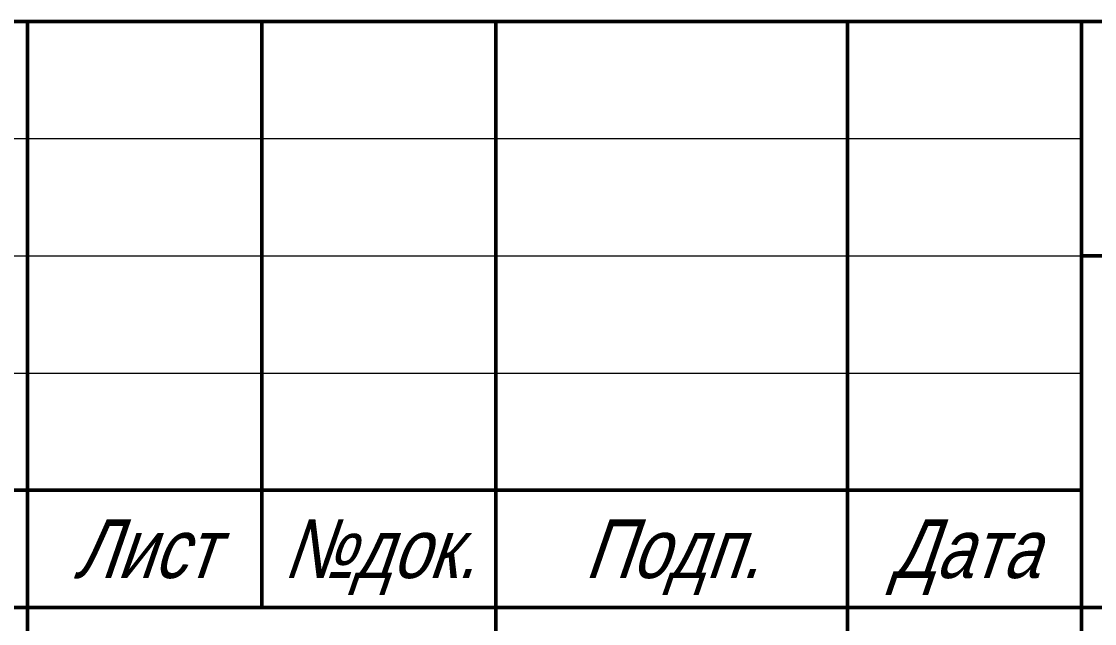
# Model space of a CAD drawing. Header units: millimetres. Extents: x 30169 to 203393, y 1026 to 13462.
# Drawn here: x 174141 to 175973, y 2399 to 3426 of the extents above; entities that cross this region are included whole.
import ezdxf
from ezdxf.enums import TextEntityAlignment as Align

# ---------------------------------------------------------------- set-up
doc = ezdxf.new("R2010")
doc.units = ezdxf.units.MM
doc.layers.add('STANDARD', color=18, linetype='Continuous', lineweight=25, true_color=0x000000)
doc.styles.add('ARIAL', font='arial.ttf')

# ---------------------------------------------------------------- blocks, each defined once
blk = doc.blocks.new('*U294')
at = {"layer": 'STANDARD', "color": 0, "linetype": 'Continuous', "lineweight": 50}
for p, q in [((-185, 55), (0, 55)), ((-165, 55), (-165, 0)), ((-155, 55), (-155, 30)), ((-145, 0), (-145, 55)), ((-130, 55), (-130, 0)), ((-120, 55), (-120, 0)), ((-120, 45), (0, 45)), ((-120, 35), (-185, 35)), ((-185, 30), (0, 30))]:
    blk.add_line(p, q, dxfattribs=at)
at = {"layer": 'STANDARD', "color": 0, "linetype": 'Continuous', "lineweight": 13}
for p, q in [((-185, 50), (-120, 50)), ((-185, 45), (-120, 45)), ((-185, 40), (-120, 40))]:
    blk.add_line(p, q, dxfattribs=at)
at = {"layer": 'STANDARD', "color": 0, "linetype": 'Continuous', "lineweight": 13, "style": 'ARIAL', "oblique": 19}
for s, width, p, p2 in [('Лист', 0.799437, (-163.033, 31.25), (-156.967, 31.25)), ('№док.', 0.801948, (-154.1, 31.25), (-145.9, 31.25)), ('Дата', 0.80259, (-128.15, 31.25), (-121.85, 31.25))]:
    blk.add_text(s, height=2.5, dxfattribs=dict(at, width=width)).set_placement(p, p2, align=Align.FIT)
at = {"layer": 'STANDARD', "color": 0, "linetype": 'Continuous', "lineweight": 50, "style": 'ARIAL', "oblique": 19, "width": 0.798405}
blk.add_text('Подп.', height=2.5, dxfattribs=at).set_placement((-141.233, 31.25), (-133.767, 31.25), align=Align.FIT)

msp = doc.modelspace()

# ---------------------------------------------------------------- block references
at = {"xscale": 40, "yscale": 40, "zscale": 40}
msp.add_blockref('*U294', (180750.9, 1226.4), dxfattribs=at)

doc.saveas('drawing.dxf')
